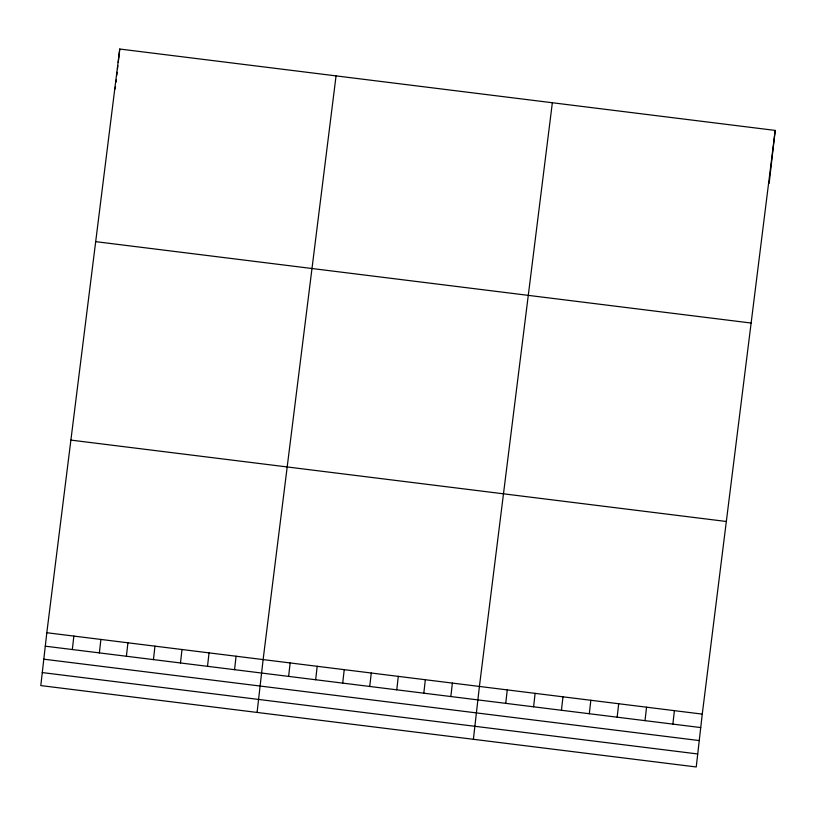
<?xml version="1.0" encoding="UTF-8"?>
<svg xmlns="http://www.w3.org/2000/svg" width="816" height="816" viewBox="0 0 816 816"><rect width="100%" height="100%" fill="white"/><g stroke="black" fill="none" stroke-linecap="round" stroke-linejoin="round"><path stroke-width="1.22" d="M46.818 632.726L40.8 685.583L696.242 766.969L702.26 714.112L775.2 130.417L119.758 49.031L46.818 632.726L702.26 714.112M115.219 88.893L115.474 86.659M115.984 82.192L116.239 79.958M116.749 75.49L117.116 72.236M117.484 68.993L117.851 65.739M118.228 62.485L119.758 49.031M72.328 649.536L73.858 636.082M99.368 652.892L100.898 639.438M126.398 656.248L127.928 642.794M153.439 659.603L154.969 646.15M180.479 662.959L182.009 649.505M207.509 666.325L209.049 652.861M234.549 669.681L236.079 656.217M257.091 712.439L263.119 659.583L336.059 75.888M288.619 676.393L290.159 662.939M315.659 679.748L317.189 666.295M342.7 683.104L344.23 669.65M369.73 686.46L371.27 673.006M396.77 689.816L398.3 676.362M423.81 693.182L425.34 679.718M450.84 696.538L452.38 683.084M473.392 739.296L479.41 686.44L552.35 102.745M505.736 703.351L507.266 689.897M533.593 706.809L535.123 693.355M561.449 710.267L562.979 696.813M589.305 713.725L590.835 700.271M617.161 717.182L618.691 703.729M645.017 720.65L646.547 707.186M672.874 724.108L674.404 710.644M769.182 183.274L775.2 130.417M95.686 241.648L751.128 323.034M70.89 440.099L726.332 521.485M45.288 646.18L700.73 727.566M43.809 659.185L699.251 740.571M42.279 672.578L697.721 753.964"/></g></svg>
